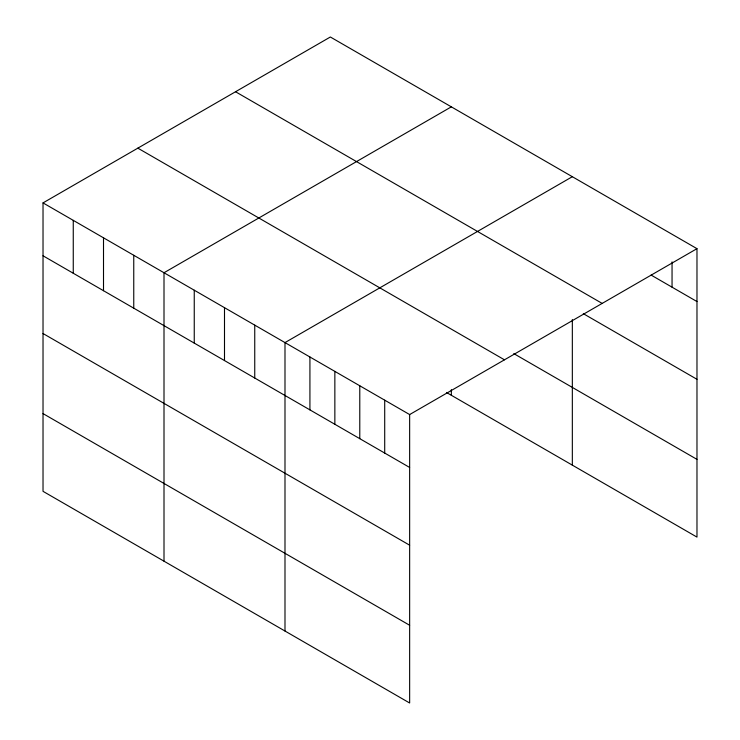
<?xml version="1.0" encoding="UTF-8"?>
<svg xmlns="http://www.w3.org/2000/svg" width="740" height="740" viewBox="0 0 740 740"><rect width="100%" height="100%" fill="white"/><g stroke="black" fill="none" stroke-linecap="round" stroke-linejoin="round"><path stroke-width="1.11" d="M43.022 202.899L409.646 414.567L409.646 703L43.022 491.332L43.022 202.899L330.355 37L696.978 248.668L696.978 537.101L446.47 392.468M451.345 106.847L164.003 272.746L164.003 561.179M572.335 176.703L284.993 342.592L284.993 631.035M409.646 414.567L696.978 248.668M651.107 275.077L696.978 301.559M235.533 91.742L602.157 303.409M583.296 313.658L696.978 379.296M513.791 353.609L696.978 459.374M137.844 148.148L504.467 359.816M43.022 255.79L409.646 467.458M43.022 333.518L409.646 545.186M43.022 413.605L409.646 625.272M672.049 261.877L672.049 287.166M572.335 319.56L572.335 465.136M451.345 389.656L451.345 395.289M384.707 400.174L384.707 453.065M359.779 385.781L359.779 438.672M334.85 371.378L334.85 424.279M309.921 356.985L309.921 409.886M254.745 325.137L254.745 378.029M224.498 307.674L224.498 360.565M194.25 290.21L194.25 343.101M133.755 255.282L133.755 308.182M103.508 237.818L103.508 290.718M73.26 220.353L73.26 273.254"/></g></svg>
